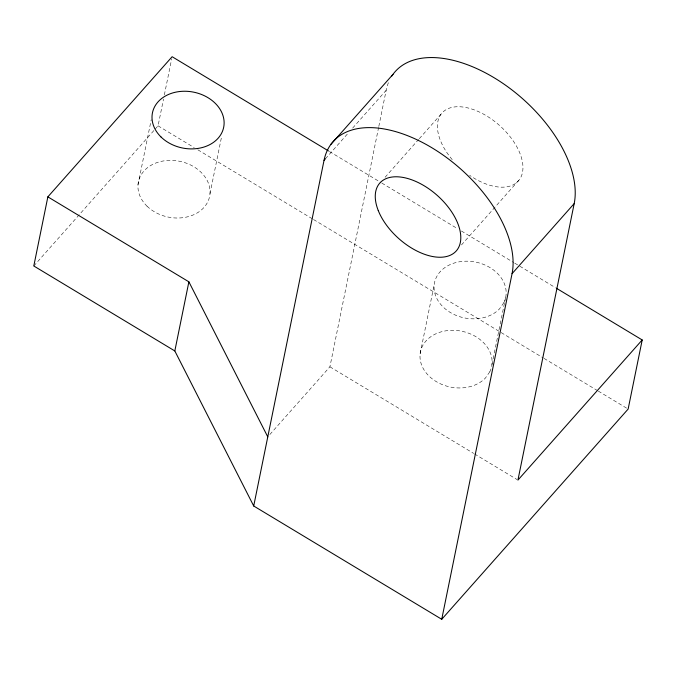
<?xml version="1.0" encoding="UTF-8"?>
<svg xmlns="http://www.w3.org/2000/svg" width="676" height="676" viewBox="0 0 676 676"><rect width="100%" height="100%" fill="white"/><g stroke="black" fill="none" stroke-linecap="round" stroke-linejoin="round"><path stroke-width="0.51" stroke-dasharray="3.38 2.54" d="M138.005 184.709L151.23 119.711M155.269 128.989L158.066 125.837L163.516 99.017M164.361 94.885L171.704 58.778M209.999 193.682L221.753 135.91M269.868 434.507L329.905 366.798L378.602 127.443M378.813 126.412L386.165 90.297A113.568 64.237 41.6 0 1 389.004 81.289M420.151 353.632L434.22 284.511M491.942 364.643L506.003 295.522M33.8 265.981L154.567 129.775M325.426 158.792L347.768 133.603M352.652 128.094L386.165 90.297M385.1 177.256L418.613 139.467M419.306 138.681L440.946 114.278M461.463 244.965L519.405 179.622M329.423 151.492L380.943 182.537M381.847 183.078L457.787 228.834M461.404 231.015L513.836 262.609M514.74 263.15L555.418 287.663M158.066 125.837L194.223 147.63M197.84 149.802L312.642 218.982M313.546 219.523L543.158 357.874M544.062 358.415L597.398 390.551M598.302 391.1L628.139 409.073M329.905 366.798L473.639 453.402M474.544 453.942L517.03 479.546M452.227 159.62A51.106 28.907 41.6 0 1 460.069 106.774A51.106 28.907 41.6 0 1 522.649 163.262A51.106 28.907 41.6 0 1 469.634 175.338M503.89 302.654L499.463 308.932A36.343 28.477 11.5 0 1 438.724 301.741A36.343 28.477 11.5 0 1 467.293 261.19A36.343 28.477 11.5 0 1 503.89 302.654M489.821 371.783L485.402 378.053A36.343 28.477 11.5 0 1 424.663 370.862A36.343 28.477 11.5 0 1 453.224 330.31A36.343 28.477 11.5 0 1 489.821 371.783M147.013 206.163A36.343 28.477 11.5 0 0 208.208 200.907A36.343 28.477 11.5 0 0 166.786 160.525A36.343 28.477 11.5 0 0 147.013 206.163"/><path stroke-width="1.01" d="M328.519 150.942L172.126 56.716L47.861 196.86L33.8 265.981L174.822 350.954L253.711 505.994L441.741 619.284L628.139 409.073L642.2 339.952L556.323 288.204M174.822 350.954L188.883 281.824L47.861 196.86M253.711 505.994L324.032 160.373L325.426 158.792M441.741 619.284L512.062 273.662L574.194 203.594A113.568 64.237 41.6 0 0 504.989 84.821A113.568 64.237 41.6 0 0 391.886 75.966M574.194 203.594L517.934 480.087L642.2 339.952M330.877 144.411L393.01 74.343M188.883 281.824L267.78 436.865M324.032 160.373A113.568 64.237 41.6 0 1 432.108 147.892A113.568 64.237 41.6 0 1 512.062 273.662M161.074 137.042A36.343 28.477 11.5 0 0 222.269 131.778A36.343 28.477 11.5 0 0 180.855 91.404A36.343 28.477 11.5 0 0 161.074 137.042M378.239 210.498A51.106 28.907 41.6 0 0 451.517 254.649A51.106 28.907 41.6 0 0 424.376 185.908A51.106 28.907 41.6 0 0 378.239 210.498"/></g></svg>
